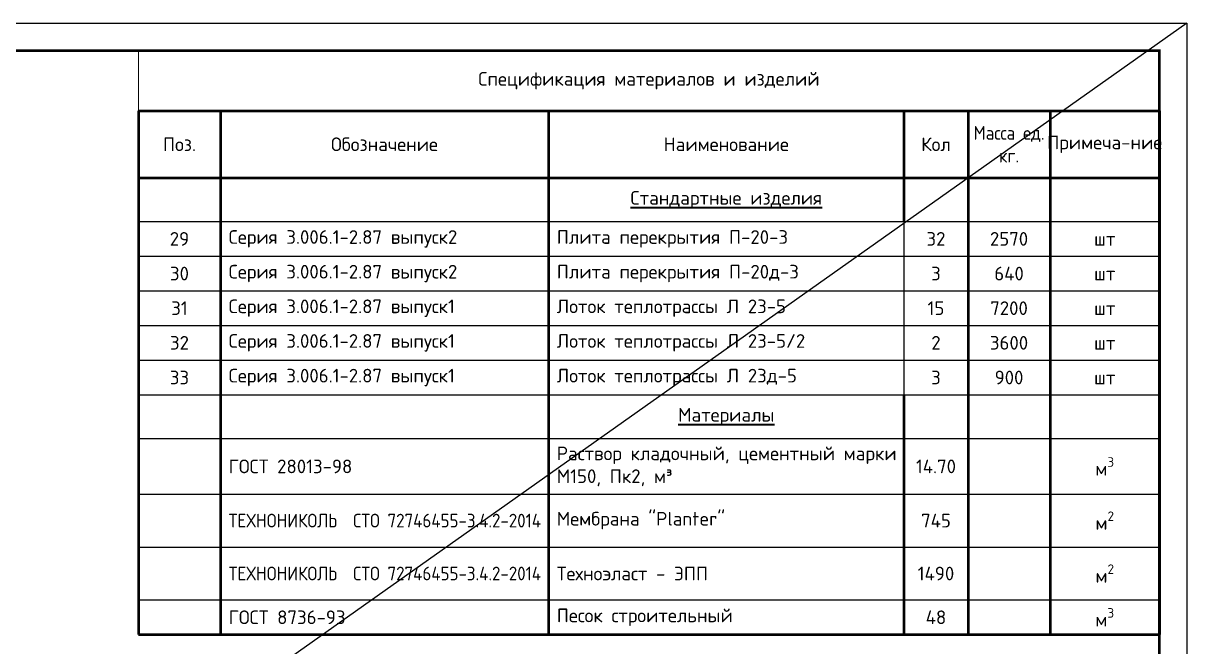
# Model space of a CAD drawing. Header units: millimetres. Extents: x 1601 to 14530, y 1157 to 12625.
# Drawn here: x 11794.9 to 12007.6, y 3137 to 3251 of the extents above; entities that cross this region are included whole.
import ezdxf

# ---------------------------------------------------------------- set-up
doc = ezdxf.new("R2010")
doc.units = ezdxf.units.MM
doc.layers.add('таблица', color=250, linetype='Continuous', lineweight=35)
doc.styles.add('-ISOCPEUR-', font='isocpeur.TTF')

# ---------------------------------------------------------------- blocks, each defined once
blk = doc.blocks.new('*T198')
at = {"layer": 'Defpoints', "color": 8, "linetype": 'ByBlock', "lineweight": 0, "transparency": 16777216}
for p, q in [((0, 0), (186.71, 0)), ((0, 0), (0, -11)), ((186.71, 0), (186.71, -11))]:
    blk.add_line(p, q, dxfattribs=at)
at = {"layer": 'таблица', "color": 0, "lineweight": 50, "transparency": 16777216}
for p, q in [((0, -11), (186.71, -11)), ((0, -11), (0, -106.75)), ((15, -11), (15, -70.91)), ((75, -11), (75, -31.25)), ((140, -11), (140, -31.25)), ((151.71, -11), (151.71, -31.25)), ((166.71, -11), (166.71, -31.25)), ((186.71, -11), (186.71, -31.25)), ((0, -23.25), (186.71, -23.25)), ((151.71, -37.58), (151.71, -62.91)), ((166.71, -62.91), (166.71, -106.75)), ((186.71, -62.91), (186.71, -106.75)), ((15, -81.08), (15, -106.75)), ((0, -106.75), (15, -106.75)), ((166.71, -106.75), (186.71, -106.75))]:
    blk.add_line(p, q, dxfattribs=at)
at = {"layer": 'таблица', "color": 0, "lineweight": 25, "transparency": 16777216}
for p, q in [((0, -31.25), (15, -31.25)), ((140, -31.25), (151.71, -31.25)), ((0, -37.58), (15, -37.58)), ((140, -37.58), (151.71, -37.58)), ((0, -43.91), (15, -43.91)), ((140, -43.91), (151.71, -43.91)), ((0, -50.25), (15, -50.25)), ((140, -50.25), (151.71, -50.25)), ((0, -56.58), (15, -56.58)), ((140, -56.58), (151.71, -56.58)), ((0, -62.91), (15, -62.91)), ((140, -62.91), (151.71, -62.91)), ((0, -70.91), (15, -70.91)), ((166.71, -70.91), (186.71, -70.91)), ((0, -81.08), (15, -81.08)), ((166.71, -81.08), (186.71, -81.08)), ((0, -90.75), (15, -90.75)), ((166.71, -90.75), (186.71, -90.75)), ((0, -100.41), (15, -100.41)), ((166.71, -100.41), (186.71, -100.41))]:
    blk.add_line(p, q, dxfattribs=at)
at = {"layer": 'таблица', "color": 0, "linetype": 'ByBlock', "lineweight": 25, "transparency": 16777216}
for p, q in [((15, -31.25), (140, -31.25)), ((151.71, -31.25), (186.71, -31.25)), ((15, -37.58), (140, -37.58)), ((151.71, -37.58), (186.71, -37.58)), ((15, -43.91), (140, -43.91)), ((151.71, -43.91), (186.71, -43.91)), ((15, -50.25), (140, -50.25)), ((151.71, -50.25), (186.71, -50.25)), ((15, -56.58), (140, -56.58)), ((151.71, -56.58), (186.71, -56.58)), ((15, -62.91), (140, -62.91)), ((151.71, -62.91), (166.71, -62.91)), ((15, -70.91), (166.71, -70.91)), ((15, -81.08), (166.71, -81.08)), ((15, -90.75), (166.71, -90.75)), ((15, -100.41), (166.71, -100.41))]:
    blk.add_line(p, q, dxfattribs=at)
at = {"layer": 'таблица', "color": 0, "linetype": 'ByBlock', "lineweight": 50, "transparency": 16777216}
for p, q in [((75, -31.25), (75, -106.75)), ((151.71, -31.25), (151.71, -37.58)), ((166.71, -31.25), (166.71, -62.91)), ((186.71, -31.25), (186.71, -62.91)), ((140, -62.91), (140, -106.75)), ((151.71, -62.91), (151.71, -106.75)), ((15, -70.91), (15, -81.08)), ((15, -106.75), (166.71, -106.75))]:
    blk.add_line(p, q, dxfattribs=at)
at = {"layer": 'таблица', "color": 0, "linetype": 'ByBlock', "lineweight": -2, "transparency": 16777216}
for p, q in [((140, -31.25), (140, -62.91)), ((166.71, -62.91), (186.71, -62.91))]:
    blk.add_line(p, q, dxfattribs=at)
at = {"layer": 'таблица', "color": 0, "transparency": 16777216, "char_height": 2.5, "style": '-ISOCPEUR-'}
for s, insert, width, attachment_point in [('Спецификация материалов и изделий ', (93.35, -5.5), 183.707, 5), ('29', (7.5, -34.41), 13, 5), ('Серия 3.006.1-2.87 выпуск2', (16.5, -34.41), 57, 4), ('Плита перекрытия П-20-3', (76.5, -34.41), 62, 4), ('2570', (159.21, -34.41), 12, 5), ('шт', (176.71, -34.41), 17, 5), ('30', (7.5, -40.75), 13, 5), ('Серия 3.006.1-2.87 выпуск2', (16.5, -40.75), 57, 4), ('Плита перекрытия П-20д-3', (76.5, -40.75), 62, 4), ('640', (159.21, -40.75), 12, 5), ('шт', (176.71, -40.75), 17, 5), ('31', (7.5, -47.08), 13, 5), ('Серия 3.006.1-2.87 выпуск1', (16.5, -47.08), 57, 4), ('Лоток теплотрассы Л 23-5', (76.5, -47.08), 62, 4), ('15', (145.85, -47.08), 9.707, 5), ('7200', (159.21, -47.08), 12, 5), ('шт', (176.71, -47.08), 17, 5), ('32', (7.5, -53.41), 13, 5), ('Серия 3.006.1-2.87 выпуск1', (16.5, -53.41), 57, 4), ('Лоток теплотрассы Л 23-5/2', (76.5, -53.41), 62, 4), ('3600', (159.21, -53.41), 12, 5), ('шт', (176.71, -53.41), 17, 5), ('33', (7.5, -59.75), 13, 5), ('Серия 3.006.1-2.87 выпуск1', (16.5, -59.75), 57, 4), ('Лоток теплотрассы Л 23д-5', (76.5, -59.75), 62, 4), ('900', (159.21, -59.75), 12, 5), ('шт', (176.71, -59.75), 17, 5), ('Раствор кладочный, цементный марки М150, Пк2, м³', (76.5, -76), 62, 4), ('ГОСТ 28013-98', (16.5, -76), 57, 4), ('14.70', (145.85, -76), 8.707, 5), ('{\\W0.9;ТЕХНОНИКОЛЬ  СТО 72746455-3.4.2-2014 }', (16.5, -85.91), 57, 4), ('Мембрана "Planter"', (76.5, -85.91), 62, 4), ('745', (145.85, -85.91), 8.707, 5), ('{\\W0.9;ТЕХНОНИКОЛЬ  СТО 72746455-3.4.2-2014 }', (16.5, -95.58), 57, 4), ('Техноэласт - ЭПП', (76.5, -95.58), 62, 4), ('1490', (145.85, -95.58), 8.707, 5), ('Песок строительный', (76.5, -103.58), 62, 4), ('ГОСТ 8736-93', (16.5, -103.58), 57, 4), ('48', (145.85, -103.58), 8.707, 5)]:
    blk.add_mtext(s, dxfattribs=dict(at, insert=insert, width=width, attachment_point=attachment_point))
at = {"layer": 'таблица', "color": 7, "transparency": 16777216, "char_height": 2.5, "attachment_point": 5, "style": '-ISOCPEUR-'}
for s, insert, width in [('{\\W0.9;Масса ед. кг.}', (159.21, -17.12), 13), ('Поз.', (7.5, -17.12), 12), ('Обозначение', (45, -17.12), 57), ('Наименование', (107.5, -17.12), 62), ('Кол', (145.85, -17.12), 9.707), ('Примеча-ние', (176.71, -17.12), 17), ('{\\LСтандартные изделия}', (107.5, -27.25), 65), ('32', (145.85, -34.41), 9.707), ('3', (145.85, -40.75), 9.707), ('2', (145.85, -53.41), 9.707), ('3', (145.85, -59.75), 9.707), ('{\\LМатериалы}', (107.5, -66.91), 62), ('\\A1;м{\\H0.7x;\\S3^ ;}', (176.71, -76), 17), ('\\A1;м{\\H0.7x;\\S2^ ;}', (176.71, -85.91), 17), ('\\A1;м{\\H0.7x;\\S2^ ;}', (176.71, -95.58), 17), ('\\A1;м{\\H0.7x;\\S3^ ;}', (176.71, -103.58), 17)]:
    blk.add_mtext(s, dxfattribs=dict(at, insert=insert, width=width))

msp = doc.modelspace()

# ---------------------------------------------------------------- linework, layer by layer
msp.add_line((12007.6464, 3250.9949), (11413.6464, 2830.9949))
msp.add_lwpolyline([(11413.6464, 3250.9949), (12007.6464, 3250.9949), (12007.6464, 2830.9949), (11413.6464, 2830.9949)], close=True)
at = {"const_width": 0.5}
msp.add_lwpolyline([(11433.6464, 3245.9949), (12002.6464, 3245.9949), (12002.6464, 2835.9949), (11433.6464, 2835.9949)], close=True, dxfattribs=at)

# ---------------------------------------------------------------- block references
msp.add_blockref('*T198', (11815.9395, 3245.9949))

doc.saveas('drawing.dxf')
